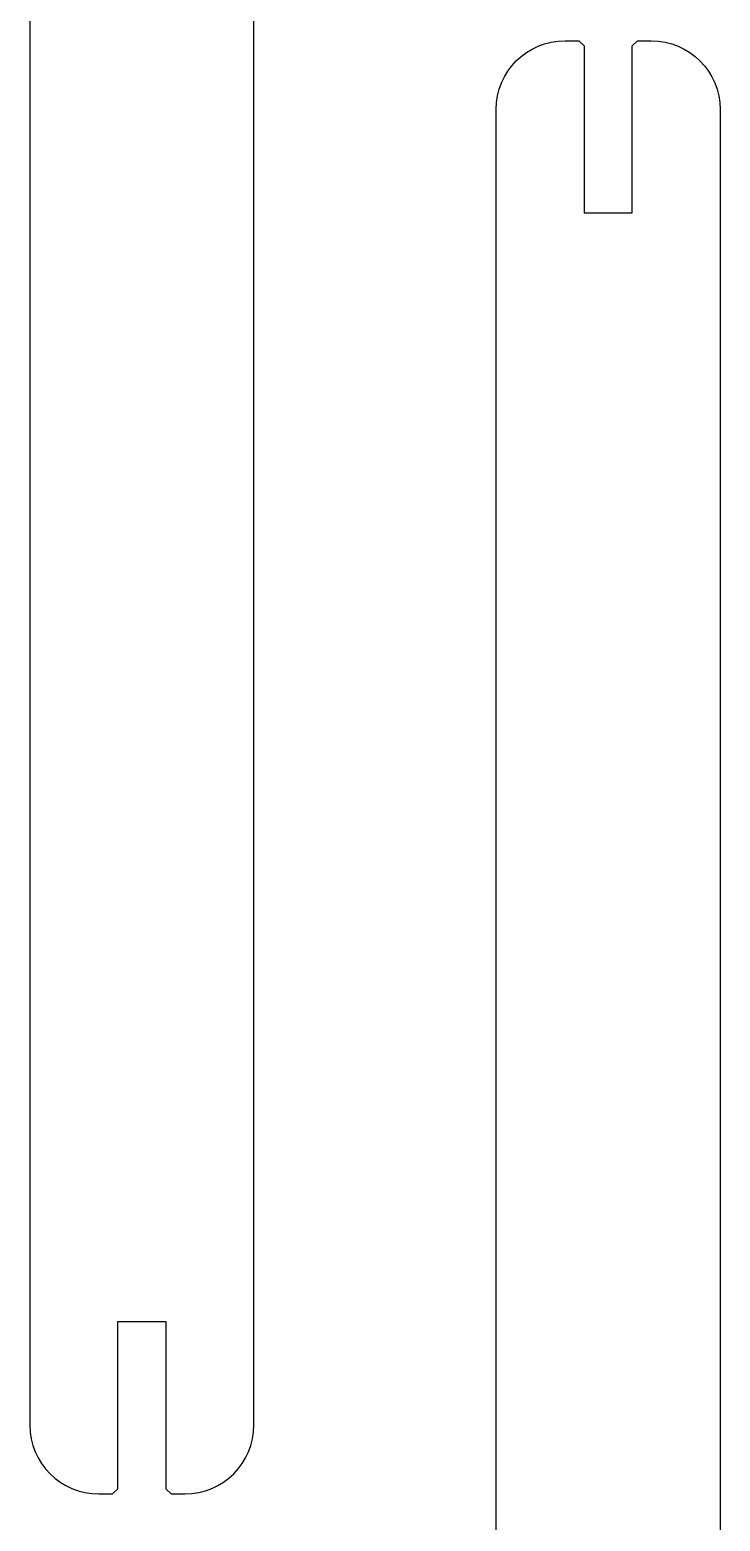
# Model space of a CAD drawing. Extents: x 18 to 170, y 21 to 263.
# Drawn here: x 26.2 to 66.3, y 93.1 to 179.7 of the extents above; entities that cross this region are included whole.
import ezdxf

# ---------------------------------------------------------------- set-up
doc = ezdxf.new("R2010")
doc.units = 0
doc.layers.get('0').update_dxf_attribs({"linetype": 'CONTINUOUS'})

msp = doc.modelspace()

# ---------------------------------------------------------------- linework, layer by layer
at = {"color": 7}
for points in [[(26.220944, 187.782637), (26.220944, 98.669498)], [(39.220928, 98.669498), (39.220928, 187.782637)], [(57.277545, 179.048149), (58.077539, 179.048149)], [(58.077539, 179.048149), (58.377524, 178.748149)], [(58.377524, 178.748149), (58.377524, 169.048151)], [(61.17753, 178.748149), (61.477541, 179.048149)], [(61.17753, 169.048151), (61.17753, 178.748149)], [(61.477541, 179.048149), (62.277535, 179.048149)], [(53.277548, 85.93501), (53.277548, 175.048149)], [(66.277532, 175.048149), (66.277532, 85.93501)], [(58.377524, 169.048151), (61.17753, 169.048151)], [(31.32092, 104.669496), (34.120926, 104.669496)], [(31.32092, 94.969498), (31.32092, 104.669496)], [(34.120926, 104.669496), (34.120926, 94.969498)], [(30.220941, 94.669498), (31.020935, 94.669498)], [(31.020935, 94.669498), (31.32092, 94.969498)], [(34.120926, 94.969498), (34.420937, 94.669498)], [(34.420937, 94.669498), (35.220931, 94.669498)]]:
    msp.add_lwpolyline(points, dxfattribs=at)
for points in [[(53.277548, 175.048149), (53.277548, 177.257287), (55.068407, 179.048148), (57.277545, 179.048149)], [(62.277535, 179.048149), (64.486673, 179.048148), (66.277532, 177.257287), (66.277532, 175.048149)], [(26.220944, 98.669498), (26.220944, 96.46036), (28.011803, 94.669499), (30.220941, 94.669498)], [(35.220931, 94.669498), (37.430069, 94.669499), (39.220928, 96.46036), (39.220928, 98.669498)]]:
    msp.add_open_spline(points, degree=3, dxfattribs=at)

doc.saveas('drawing.dxf')
